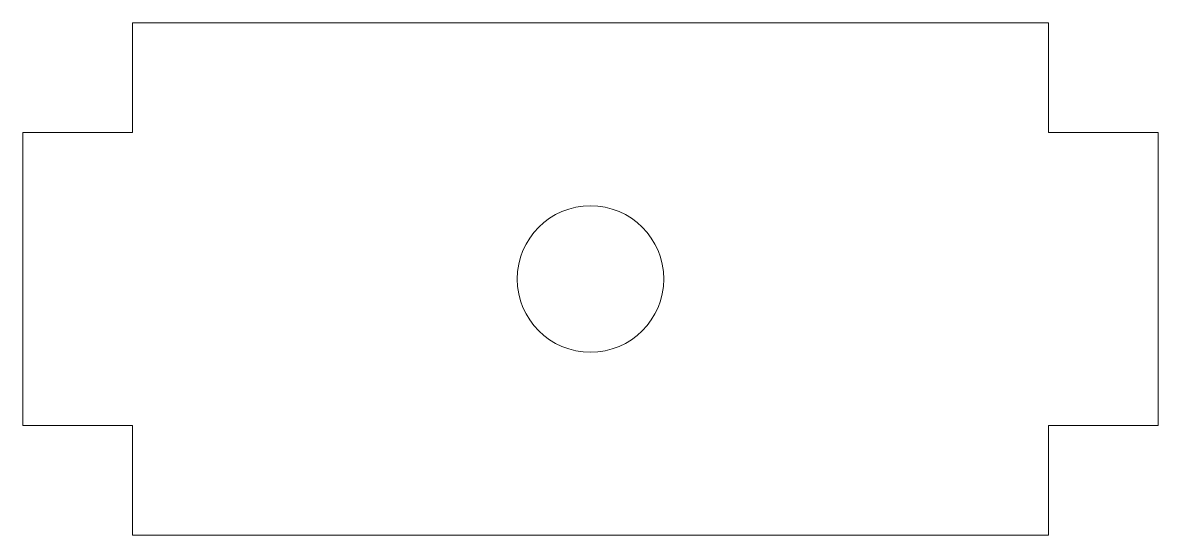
# Model space of a CAD drawing. Header units: inches. Extents: x -0.97 to 0.97, y -0.44 to 0.44.
import ezdxf

# ---------------------------------------------------------------- set-up
doc = ezdxf.new("R2010")
doc.units = ezdxf.units.IN
doc.header["$MEASUREMENT"] = 0

msp = doc.modelspace()

# ---------------------------------------------------------------- linework, layer by layer
at = {"color": 7, "linetype": 'Continuous', "lineweight": 15}
for p, q in [((0.78125, 0.4375), (-0.78125, 0.4375)), ((-0.78125, 0.4375), (-0.78125, 0.25)), ((0.78125, 0.25), (0.78125, 0.4375)), ((-0.78125, 0.25), (-0.96875, 0.25)), ((-0.96875, 0.25), (-0.96875, -0.25)), ((0.96875, 0.25), (0.78125, 0.25)), ((0.96875, -0.25), (0.96875, 0.25)), ((-0.96875, -0.25), (-0.78125, -0.25)), ((-0.78125, -0.25), (-0.78125, -0.4375)), ((0.78125, -0.4375), (0.78125, -0.25)), ((0.78125, -0.25), (0.96875, -0.25)), ((-0.78125, -0.4375), (0.78125, -0.4375))]:
    msp.add_line(p, q, dxfattribs=at)
msp.add_circle((0, 0), 0.125, dxfattribs=at)

doc.saveas('drawing.dxf')
